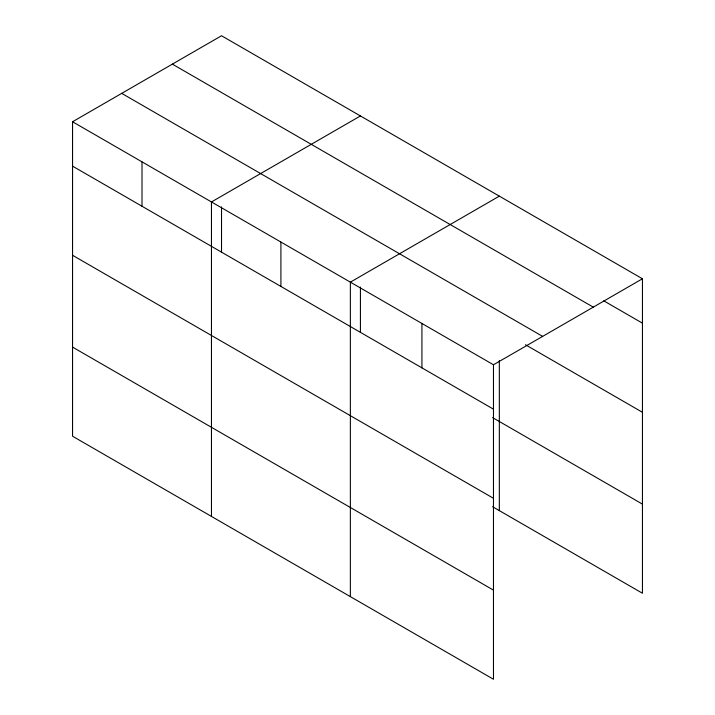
<?xml version="1.0" encoding="UTF-8"?>
<svg xmlns="http://www.w3.org/2000/svg" width="715" height="715" viewBox="0 0 715 715"><rect width="100%" height="100%" fill="white"/><g stroke="black" fill="none" stroke-linecap="round" stroke-linejoin="round"><path stroke-width="1.07" d="M72.555 121.756L493.475 364.775L493.475 679.25L72.555 436.23L72.555 121.756L221.525 35.75L642.445 278.77L642.445 593.244L492.581 506.721M360.423 115.946L211.461 201.952L211.461 516.427M499.329 196.142L350.368 282.148L350.368 596.623M493.475 364.775L642.445 278.77M603.764 300.836L642.445 323.162M172.36 64.136L593.289 307.155M121.711 93.37L542.64 336.39M525.445 344.737L642.445 412.296M72.555 166.148L493.475 409.168M492.581 417.596L642.445 504.12M72.555 255.282L493.475 498.301M72.555 347.106L493.475 590.125M499.329 360.646L499.329 510.617M421.921 323.466L421.921 367.859M360.423 287.081L360.423 332.448M280.915 242.054L280.915 286.447M221.525 206.885L221.525 252.252M142.008 161.858L142.008 206.251"/></g></svg>
